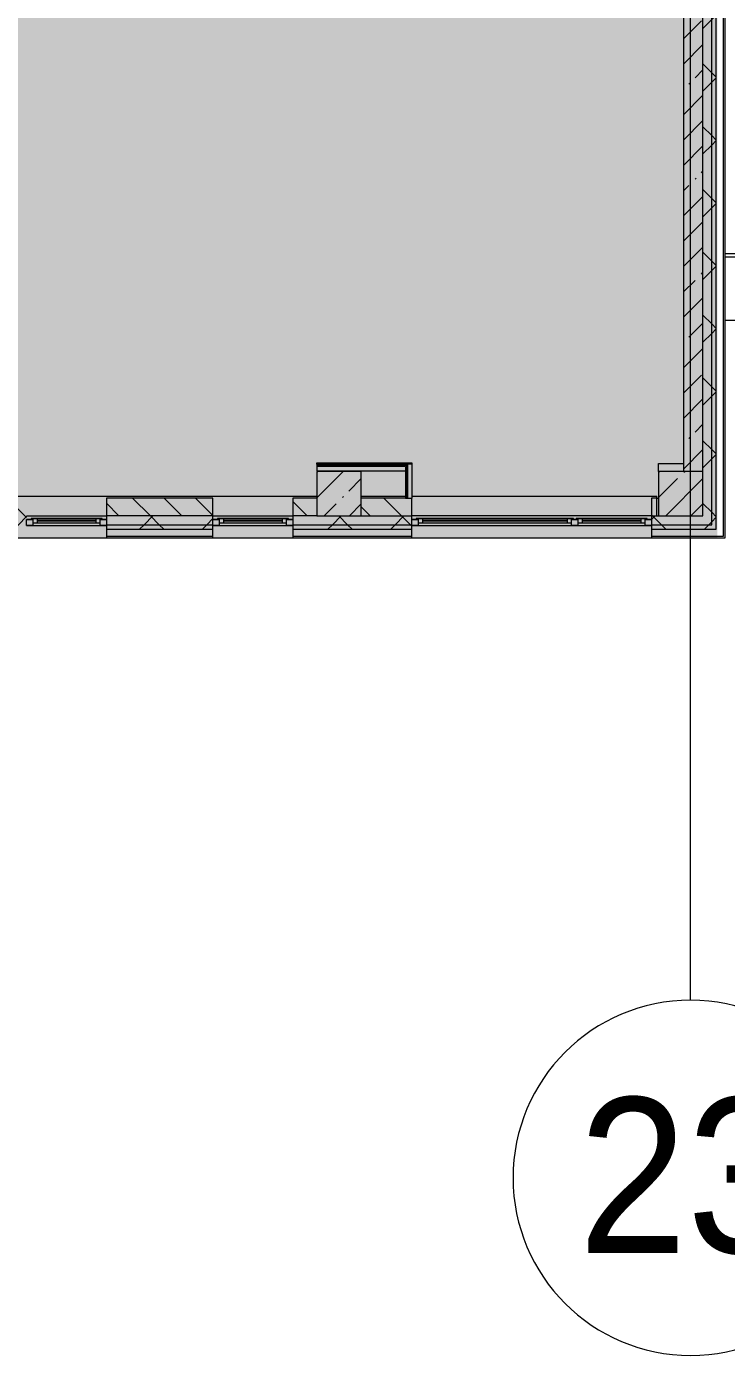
# Model space of a CAD drawing. Header units: millimetres. Extents: x -6228 to 201956, y -8553 to 30426.
# Drawn here: x 77080 to 84964, y -5906 to 9060 of the extents above; entities that cross this region are included whole.
import ezdxf

# ---------------------------------------------------------------- set-up
doc = ezdxf.new("R2010")
doc.units = ezdxf.units.MM
doc.layers.add('A-DETL-GENF-1', color=7, linetype='Continuous', lineweight=9, true_color=0xc0c0c0, transparency=0.4)
for name, color, linetype, lineweight, true_color in [('A-FLOR-2', 7, 'Continuous', 5, 0xb7b7b7), ('A-GLAZ-1', 7, 'Continuous', 5, 0x737373), ('A-WALL-2', 7, 'Continuous', 9, 0x737373), ('A-WALL-3', 7, 'Continuous', 5, 0x737373), ('I-WALL-1', 7, 'Continuous', 5, 0xe7e7e7), ('I-WALL-2', 7, 'Continuous', 5, 0x737373), ('S-COLS-1', 7, 'Continuous', 5, 0x737373)]:
    doc.layers.add(name, color=color, linetype=linetype, lineweight=lineweight, true_color=true_color)
for name, color, linetype, lineweight in [('A-GENM', 7, 'Continuous', 5), ('A-WALL', 7, 'Continuous', 5), ('A-WALL-1', 7, 'Continuous', 9), ('I-WALL', 7, 'Continuous', 5), ('S-COLS', 7, 'Continuous', 5), ('Оси', 7, 'Continuous', 9), ('Оси-1', 7, 'Continuous', 20)]:
    doc.layers.add(name, color=color, linetype=linetype, lineweight=lineweight)
doc.styles.add('Arial', font='arial.ttf', dxfattribs={"width": 0.9, "height": 1750})
pattern_1 = [(45, (0, 0), (-353.5534, 353.5534), []), (135, (0, 0), (-353.5534, -353.5534), [])]
pattern_2 = [(135, (0, 0), (-176.7767, -176.7767), [])]
pattern_3 = [(45, (0, 0), (-530.33, 530.33), []), (135, (0, 0), (-530.33, -530.33), [])]

# ---------------------------------------------------------------- blocks, each defined once
blk = doc.blocks.new('BSC_Колонна _Прямоугольная - 500х500-V14-2_1_2_птичка копия 1')
at = {"layer": 'S-COLS'}
h = blk.add_hatch(dxfattribs=at)
h.set_pattern_fill('FP_16', color=256, style=0, pattern_type=2)
h.set_pattern_definition([(45, (-80600, -3800), (-285.1231, 285.1231), []), (45, (-80314.88, -3800), (-285.1231, 285.1231), [504.031, -100.806, 16.764, -84.042])])
h.paths.add_polyline_path([(-250, -250), (250, -250), (250, 250), (-250, 250), (-250, -225)])
at = {"layer": 'S-COLS-1'}
for p, q in [((250, 250), (-250, 250)), ((-250, 250), (-250, -250)), ((250, -250), (250, 250)), ((-250, -250), (250, -250))]:
    blk.add_line(p, q, dxfattribs=at)
blk = doc.blocks.new('120_Окно_СКБ_2Ст - 120_Окно_СКБ_2Ст 2700х2500 _мал створка слева_-22808065-2_1_2_птичка копия 1')
at = {"layer": 'A-GLAZ-1'}
for p, q in [((-1350, -75), (-1350, -5)), ((-1350, -5), (-1280, -5)), ((1350, -5), (-1350, -5)), ((-1280, -75), (-1350, -75)), ((-1350, -75), (-1300, -75)), ((-1280, -75), (-1300, -75)), ((-1300, -75), (-1300, -85)), ((-1300, -85), (-500, -85)), ((-500, -85), (-1300, -85)), ((-1280, -5), (-1280, -75)), ((-520, -35), (-1280, -35)), ((-1280, -35), (-1280, -75)), ((-1230, -85), (-1230, -35)), ((-1230, -55), (-570, -55)), ((-570, -65), (-1230, -65)), ((-570, -85), (-570, -35)), ((-520, -75), (-520, -5)), ((-520, -5), (-450, -5)), ((-520, -75), (-520, -35)), ((-450, -75), (-520, -75)), ((-500, -75), (-520, -75)), ((-500, -75), (-470, -75)), ((-500, -85), (-500, -75)), ((-450, -75), (-470, -75)), ((-470, -75), (-470, -85)), ((-470, -85), (1300, -85)), ((1300, -85), (-470, -85)), ((-450, -5), (-450, -75)), ((1280, -35), (-450, -35)), ((-450, -35), (-450, -75)), ((-400, -85), (-400, -35)), ((-400, -55), (1230, -55)), ((1230, -65), (-400, -65)), ((1230, -85), (1230, -35)), ((1280, -75), (1280, -5)), ((1280, -5), (1350, -5)), ((1280, -75), (1280, -35)), ((1350, -75), (1280, -75)), ((1300, -75), (1280, -75)), ((1300, -75), (1350, -75)), ((1300, -85), (1300, -75)), ((1350, -5), (1350, -75))]:
    blk.add_line(p, q, dxfattribs=at)
blk = doc.blocks.new('120_Окно_СКБ_1Ст - 120_Окно_СКБ_1Ст 900х2500_h_-19906150-2_1_2_птичка копия 1')
at = {"layer": 'A-GLAZ-1'}
for p, q in [((-450, -75), (-450, -5)), ((-450, -5), (-380, -5)), ((450, -5), (-450, -5)), ((-380, -75), (-450, -75)), ((-450, -75), (-400, -75)), ((-380, -75), (-400, -75)), ((-400, -75), (-400, -85)), ((-400, -85), (400, -85)), ((400, -85), (-400, -85)), ((-380, -5), (-380, -75)), ((380, -35), (-380, -35)), ((-380, -35), (-380, -75)), ((-330, -85), (-330, -35)), ((-330, -55), (330, -55)), ((330, -65), (-330, -65)), ((330, -85), (330, -35)), ((380, -75), (380, -5)), ((380, -5), (450, -5)), ((380, -75), (380, -35)), ((450, -75), (380, -75)), ((400, -75), (380, -75)), ((400, -75), (450, -75)), ((400, -85), (400, -75)), ((450, -5), (450, -75))]:
    blk.add_line(p, q, dxfattribs=at)
blk = doc.blocks.new('парапет9 - парапет-22867712-2_1_2_птичка копия 1')
at = {"layer": 'A-GENM'}
for p, q in [((89202, 8002), (84950, 8002)), ((89202, 7964), (84950, 7964)), ((84950, 7255), (89202, 7255))]:
    blk.add_line(p, q, dxfattribs=at)
blk = doc.blocks.new('BSC_Колонна _Прямоугольная - 500х500-V123-2_1_2_птичка копия 1')
at = {"layer": 'S-COLS'}
h = blk.add_hatch(dxfattribs=at)
h.set_pattern_fill('FP_121', color=256, style=0, pattern_type=2)
h.set_pattern_definition([(45, (-84450, -3800), (-285.1231, 285.1231), []), (45, (-84164.88, -3800), (-285.1231, 285.1231), [504.031, -100.806, 16.764, -84.042])])
h.paths.add_polyline_path([(-250, -250), (250, -250), (250, 250), (-250, 250), (-250, -225)])
at = {"layer": 'S-COLS-1'}
for p, q in [((250, 250), (-250, 250)), ((-250, 250), (-250, -250)), ((250, -250), (250, 250)), ((-250, -250), (250, -250))]:
    blk.add_line(p, q, dxfattribs=at)
blk = doc.blocks.new('Ось сетки - D8-29747960-2_1_2_птичка копия 1')
at = {"layer": 'Оси-1'}
for start, end in [(360, 180), (180, 360)]:
    blk.add_arc((0, 0), 4, start, end, dxfattribs=at)

msp = doc.modelspace()

# ---------------------------------------------------------------- hatches: boundary and pattern name
at = {"layer": 'A-DETL-GENF-1'}
msp.add_hatch(color=256, dxfattribs=at).paths.add_polyline_path([(75860, -280), (75860, 3300), (84860, 3300), (84860, 27350), (41910, 27350), (41910, 23778), (38760, 23778), (38760, -280), (75659.7, -280)])
at = {"layer": 'A-WALL'}
h = msp.add_hatch(dxfattribs=at)
h.set_pattern_fill('FP_20', color=256, style=0, pattern_type=2)
h.set_pattern_definition(pattern_1)
h.paths.add_polyline_path([(84800, 3450), (84800, 10250), (84700, 10250), (84700, 3450)])
h = msp.add_hatch(dxfattribs=at)
h.set_pattern_fill('FP_20', color=256, style=0, pattern_type=2)
h.set_pattern_definition(pattern_1)
h.paths.add_polyline_path([(84850, 3400), (84850, 10250), (84800, 10250), (84800, 3400)])
h = msp.add_hatch(dxfattribs=at)
h.set_pattern_fill('FP_30', color=256, style=0, pattern_type=2)
h.set_pattern_definition(pattern_2)
h.paths.add_polyline_path([(80080, 3550), (80350, 3550), (80350, 3750), (80080, 3750), (80080, 3575.3)])
h.paths.add_polyline_path([(79180, 3550), (79180, 3750), (77980, 3750), (77980, 3550), (79129.6, 3550)])
h.paths.add_polyline_path([(76527.2, 3550), (77080, 3550), (77080, 3750), (75980, 3750), (75980, 3550)])
h = msp.add_hatch(dxfattribs=at)
h.set_pattern_fill('FP_30', color=256, style=0, pattern_type=2)
h.set_pattern_definition(pattern_2)
h.paths.add_polyline_path([(81420, 3550), (81420, 3750), (80850, 3750), (80850, 3550), (80864.6, 3550)])
h.paths.add_polyline_path([(84180, 3550), (84180, 3750), (84120, 3750), (84120, 3550)])
h = msp.add_hatch(dxfattribs=at)
h.set_pattern_fill('FP_20', color=256, style=0, pattern_type=2)
h.set_pattern_definition(pattern_1)
h.paths.add_polyline_path([(80864.6, 3450), (81420, 3450), (81420, 3550), (80080, 3550), (80080, 3450), (80850, 3450)])
h.paths.add_polyline_path([(84700, 3450), (84700, 3550), (84120, 3550), (84120, 3450), (84334.6, 3450)])
h.paths.add_polyline_path([(75860, 3450), (77080, 3450), (77080, 3550), (75700, 3550), (75700, 3450)])
h.paths.add_polyline_path([(79129.6, 3450), (79180, 3450), (79180, 3550), (77980, 3550), (77980, 3450)])
h = msp.add_hatch(dxfattribs=at)
h.set_pattern_fill('FP_20', color=256, style=0, pattern_type=2)
h.set_pattern_definition(pattern_1)
h.paths.add_polyline_path([(84800, 3400), (84800, 3450), (84120, 3450), (84120, 3400), (84700, 3400)])
h.paths.add_polyline_path([(77980, 3400), (79180, 3400), (79180, 3450), (77980, 3450)])
h.paths.add_polyline_path([(77080, 3400), (77080, 3450), (75700, 3450), (75700, 3400), (76527.2, 3400)])
h.paths.add_polyline_path([(80864.6, 3400), (81420, 3400), (81420, 3450), (80080, 3450), (80080, 3400)])
at = {"layer": 'I-WALL'}
h = msp.add_hatch(dxfattribs=at)
h.set_pattern_fill('FP_28', color=256, style=0, pattern_type=2)
h.set_pattern_definition([(45, (0, 0), (-285.1231, 285.1231), []), (45, (285.12, 0), (-285.1231, 285.1231), [504.031, -100.806, 16.764, -84.042])])
h.paths.add_polyline_path([(84700, 4050), (84700, 10900), (84480, 10900), (84480, 4050)])
h.paths.add_polyline_path([(84480, 11550), (84700, 11550), (84700, 15150), (84480, 15150), (84480, 12058.3)])
h = msp.add_hatch(dxfattribs=at)
h.set_pattern_fill('FP_132', color=256, style=0, pattern_type=2)
h.set_pattern_definition(pattern_3)
h.paths.add_polyline_path([(81362.5, 4117.5), (81375, 4117.5), (81375, 4130), (80350, 4130), (80350, 4117.5), (80864.6, 4117.5)])
h = msp.add_hatch(dxfattribs=at)
h.set_pattern_fill('FP_132', color=256, style=0, pattern_type=2)
h.set_pattern_definition(pattern_3)
h.paths.add_polyline_path([(81350, 4105), (81362.5, 4105), (81362.5, 4117.5), (80350, 4117.5), (80350, 4105), (80864.6, 4105)])
h = msp.add_hatch(dxfattribs=at)
h.set_pattern_fill('FP_132', color=256, style=0, pattern_type=2)
h.set_pattern_definition(pattern_3)
h.paths.add_polyline_path([(81362.5, 3750), (81362.5, 4105), (81350, 4105), (81350, 3750)])
h = msp.add_hatch(dxfattribs=at)
h.set_pattern_fill('FP_132', color=256, style=0, pattern_type=2)
h.set_pattern_definition(pattern_3)
h.paths.add_polyline_path([(81362.5, 3750), (81375, 3750), (81375, 4117.5), (81362.5, 4117.5), (81362.5, 4055)])
at = {"layer": 'I-WALL-1'}
for points in [[(81350, 4055), (81350, 4105), (80350, 4105), (80350, 4055), (80864.6, 4055)], [(81375, 3750), (81425, 3750), (81425, 4130), (81375, 4130), (81375, 4055)]]:
    msp.add_hatch(color=256, dxfattribs=at).paths.add_polyline_path(points)

# ---------------------------------------------------------------- linework, layer by layer
at = {"layer": 'A-FLOR-2'}
for p, q in [((80350, 4130), (80350, 4145)), ((80350, 4145), (81420, 4145)), ((81420, 4145), (81420, 4130)), ((84200, 4050), (84200, 4140)), ((84200, 4140), (84480, 4140)), ((84180, 3750), (84200, 3750))]:
    msp.add_line(p, q, dxfattribs=at)
at = {"layer": 'A-WALL'}
for p, q in [((84950, 3300), (84950, 10400)), ((84860, 3300), (84950, 3300))]:
    msp.add_line(p, q, dxfattribs=at)
at = {"layer": 'A-WALL-1'}
msp.add_line((84930, 3320), (84930, 10250), dxfattribs=at)
at = {"layer": 'A-WALL-2'}
for p, q in [((84800, 3450), (84800, 10250)), ((84850, 3400), (84850, 10250)), ((81362.5, 4117.5), (80350, 4117.5)), ((81350, 4105), (80350, 4105)), ((81350, 4105), (81350, 4055)), ((81362.5, 3750), (81362.5, 4117.5)), ((81375, 3750), (81375, 4130)), ((79180, 3550), (77980, 3550)), ((77980, 3450), (79180, 3450)), ((80350, 3550), (80080, 3550)), ((80080, 3450), (81420, 3450)), ((80850, 3550), (81420, 3550)), ((84120, 3550), (84180, 3550)), ((84120, 3450), (84800, 3450)), ((77980, 3400), (79180, 3400)), ((77980, 3320), (79180, 3320)), ((80080, 3400), (81420, 3400)), ((80080, 3320), (81420, 3320)), ((84120, 3400), (84850, 3400)), ((84120, 3320), (84930, 3320))]:
    msp.add_line(p, q, dxfattribs=at)
at = {"layer": 'A-WALL-3'}
for p, q in [((84700, 4050), (84700, 4050)), ((77980, 3750), (77980, 3300)), ((79180, 3750), (77980, 3750)), ((79180, 3300), (79180, 3750)), ((80080, 3750), (80080, 3300)), ((80350, 3750), (80080, 3750)), ((81350, 3750), (80850, 3750)), ((81420, 3300), (81420, 3750)), ((84120, 3750), (84120, 3300)), ((84180, 3750), (84120, 3750)), ((84180, 3550), (84180, 3750)), ((77080, 3550), (77980, 3550)), ((79180, 3550), (80080, 3550)), ((84180, 3550), (84200, 3550)), ((75860, 3300), (84860, 3300))]:
    msp.add_line(p, q, dxfattribs=at)
at = {"layer": 'I-WALL-2'}
for p, q in [((84480, 10900), (84480, 4050)), ((84700, 4050), (84700, 10900)), ((81425, 4130), (80350, 4130)), ((80350, 4130), (80350, 4055)), ((80350, 4055), (81350, 4055)), ((81350, 4055), (81350, 3750)), ((81425, 3750), (81425, 4130)), ((76253.6, 3770), (80350, 3770)), ((80850, 3770), (81350, 3770)), ((81350, 3750), (81425, 3750)), ((81425, 3770), (84180, 3770)), ((84180, 3750), (84180, 3770)), ((84120, 3550), (81420, 3550))]:
    msp.add_line(p, q, dxfattribs=at)
at = {"layer": 'Оси'}
msp.add_line((84560, -1906.3), (84560, 9979), dxfattribs=at)

# ---------------------------------------------------------------- block references
at = {"layer": 'A-GENM'}
msp.add_blockref('парапет9 - парапет-22867712-2_1_2_птичка копия 1', (0, -1500), dxfattribs=at)
at = {"layer": 'A-GLAZ-1', "rotation": 180}
for name, p in [('120_Окно_СКБ_1Ст - 120_Окно_СКБ_1Ст 900х2500_h_-19906150-2_1_2_птичка копия 1', (77530, 3435)), ('120_Окно_СКБ_1Ст - 120_Окно_СКБ_1Ст 900х2500_h_-19906150-2_1_2_птичка копия 1', (79630, 3435)), ('120_Окно_СКБ_2Ст - 120_Окно_СКБ_2Ст 2700х2500 _мал створка слева_-22808065-2_1_2_птичка копия 1', (82770, 3435))]:
    msp.add_blockref(name, p, dxfattribs=at)
at = {"layer": 'S-COLS-1'}
for name, p in [('BSC_Колонна _Прямоугольная - 500х500-V14-2_1_2_птичка копия 1', (80600, 3800)), ('BSC_Колонна _Прямоугольная - 500х500-V123-2_1_2_птичка копия 1', (84450, 3800))]:
    msp.add_blockref(name, p, dxfattribs=at)
at = {"layer": 'Оси-1', "xscale": 499.9999999999995, "yscale": 499.9999999999995, "zscale": 499.9999999999995}
msp.add_blockref('Ось сетки - D8-29747960-2_1_2_птичка копия 1', (84560, -3906.3), dxfattribs=at)

# ---------------------------------------------------------------- texts
at = {"layer": 'Оси', "insert": (83296.9, -3003), "char_height": 1750, "width": 3030.379, "attachment_point": 1, "style": 'Arial'}
msp.add_mtext('23', dxfattribs=at)

doc.saveas('drawing.dxf')
